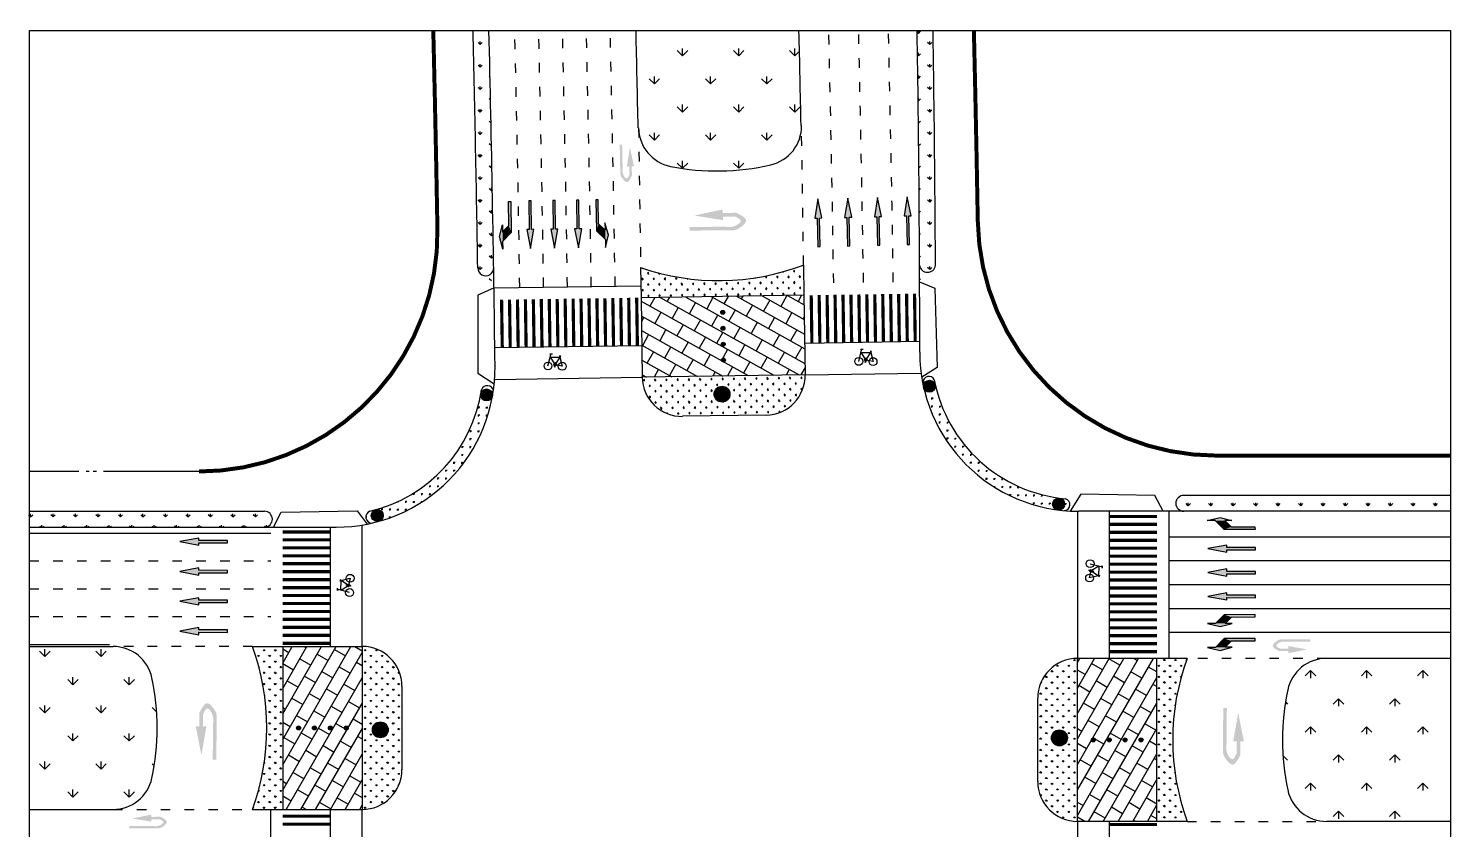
# Model space of a CAD drawing. Header units: millimetres. Extents: x -43661 to -43482, y 34136 to 34325.
# Drawn here: x -43660.9 to -43481.7, y 34223.9 to 34324.7 of the extents above; entities that cross this region are included whole.
import ezdxf

# ---------------------------------------------------------------- set-up
doc = ezdxf.new("R2010")
doc.units = ezdxf.units.MM
doc.linetypes.add('ACAD_ISO03W100', pattern=[30, 12, -18])
doc.linetypes.add('GHDLHX_500', pattern=[15.1, 12, -0.9, 0.4, -0.5, 0.4, -0.9])
for name, color, linetype in [('ROADMARK', 7, 'Continuous'), ('tj信号灯', 7, 'Continuous'), ('tj桩', 4, 'Continuous'), ('tj绿化带', 3, 'Continuous'), ('tj缓坡', 6, 'Continuous'), ('tj行人驻足区', 30, 'Continuous'), ('tj车道功能', 7, 'Continuous'), ('tj道路标线', 7, 'Continuous'), ('人行横道', 7, 'Continuous'), ('红线', 1, 'GHDLHX_500')]:
    doc.layers.add(name, color=color, linetype=linetype)
pattern_1 = [(90, (-999.09904, -2884.50085), (-0.707106781, 0.707106781), [0.1875, -1.226713563]), (45, (-999.099, -2884.5009), (-0.707106781, 0.707106781), [0.1875, -0.8125]), (135, (-999.099, -2884.5009), (-0.707106781, -0.707106781), [0.1875, -0.8125])]
pattern_2 = [(270, (-86148.757, 71356.4062), (0.707106781, -0.707106781), [0.1875, -1.226713563]), (225, (-86148.757, 71356.4062), (0.707106781, -0.707106781), [0.1875, -0.8125]), (315, (-86148.757, 71356.4062), (0.707106781, 0.707106781), [0.1875, -0.8125])]
pattern_3 = [(0.8418033, (-80064.47914, -8879.6412), (0.696641856, 0.717419072), [0.1875, -1.226713563]), (315.8418033, (-80064.4791, -8879.6412), (0.696641856, 0.717419072), [0.1875, -0.8125]), (45.8418033, (-80064.4791, -8879.6412), (-0.717419072, 0.696641856), [0.1875, -0.8125])]
pattern_4 = [(314.12451, (-42129.0567, 34151.51604), (0.99988326, -0.01527958), [0.1875, -1.22671356]), (269.12451, (-42129.0567, 34151.516), (0.99988326, -0.0152796), [0.1875, -0.8125]), (359.12451, (-42129.0567, 34151.516), (0.0152796, 0.99988326), [0.1875, -0.8125])]

# ---------------------------------------------------------------- blocks, each defined once
blk = doc.blocks.new('BIKE')
at = {"layer": '人行横道'}
for p, q in [((0, 0), (0.35, 1.41)), ((0.35, 1.41), (0.25, 1.53)), ((0.25, 1.53), (0.55, 1.53)), ((0.28, 1.11), (1.51, 1.1)), ((0.28, 1.11), (0.9, 0.16)), ((0.9, 0.16), (0.87, -0.14)), ((0.9, 0.16), (1.6, 1.23)), ((0.9, 0.16), (0.95, 0.43)), ((1.8, -0.03), (0.9, 0.16)), ((0.95, 0.43), (1.01, 0.42)), ((1.6, 1.23), (1.42, 1.24)), ((1.51, 1.1), (1.8, -0.03)), ((0.87, -0.14), (0.77, -0.11))]:
    blk.add_line(p, q, dxfattribs=at)
for centre, radius in [((0, 0), 0.497), ((0.9, 0.16), 0.158), ((1.8, -0.03), 0.497)]:
    blk.add_circle(centre, radius, dxfattribs=at)
blk = doc.blocks.new('1W')
at = {"layer": 'ROADMARK', "color": 0}
blk.add_lwpolyline([(-0.225, -1.2), (-0.075, -1.2), (-0.075, -3), (0.075, -3), (0.075, -1.2), (0.225, -1.2), (0, 0)], close=True, dxfattribs=at)
for points in [[(-0.225, -1.2), (0.225, -1.2), (0, 0)], [(-0.075, -3), (0.075, -3), (-0.075, -1.2), (0.075, -1.2)]]:
    blk.add_solid(points, dxfattribs=at)
blk = doc.blocks.new('1WT')
at = {"layer": 'ROADMARK', "color": 0}
blk.add_lwpolyline([(0, 0), (0.2, -0.8), (0, -1.55), (0, -1.1), (-0.4, -1.5), (-0.4, -3), (-0.55, -3), (-0.55, -1.05), (0, -0.5)], close=True, dxfattribs=at)
for points in [[(0, 0), (0, -1.55), (0.2, -0.8)], [(-0.55, -1.05), (-0.4, -1.5), (0, -0.5), (0, -1.1)], [(-0.55, -1.05), (-0.4, -1.5), (-0.55, -3), (-0.4, -3)]]:
    blk.add_solid(points, dxfattribs=at)

msp = doc.modelspace()

# ---------------------------------------------------------------- hatches: boundary and pattern name
at = {"layer": 'tj信号灯'}
h = msp.add_hatch(color=4, dxfattribs=at)
edge = h.paths.add_edge_path()
edge.add_arc((-43603.28, 34278.58), 0.75, 0, 360)
h = msp.add_hatch(color=1, dxfattribs=at)
edge = h.paths.add_edge_path()
edge.add_arc((-43573.65, 34278.68), 1, 0, 360)
h = msp.add_hatch(color=4, dxfattribs=at)
edge = h.paths.add_edge_path()
edge.add_arc((-43547.56, 34279.68), 0.75, 0, 360)
h = msp.add_hatch(color=4, dxfattribs=at)
edge = h.paths.add_edge_path()
edge.add_arc((-43531.31, 34264.84), 0.75, 0, 360)
h = msp.add_hatch(color=4, dxfattribs=at)
edge = h.paths.add_edge_path()
edge.add_arc((-43617.04, 34263.43), 0.75, 0, 360)
h = msp.add_hatch(color=1, dxfattribs=at)
edge = h.paths.add_edge_path()
edge.add_arc((-43616.65, 34236.46), 1, 0, 360)
h = msp.add_hatch(color=1, dxfattribs=at)
edge = h.paths.add_edge_path()
edge.add_arc((-43531.2, 34235.45), 1, 0, 360)
at = {"layer": 'tj桩'}
h = msp.add_hatch(color=256, dxfattribs=at)
edge = h.paths.add_edge_path()
edge.add_arc((-43573.56, 34288.96), 0.25, 0, 360)
h = msp.add_hatch(color=256, dxfattribs=at)
edge = h.paths.add_edge_path()
edge.add_arc((-43573.53, 34286.96), 0.25, 0, 360)
h = msp.add_hatch(color=256, dxfattribs=at)
edge = h.paths.add_edge_path()
edge.add_arc((-43573.5, 34284.96), 0.25, 0, 360)
h = msp.add_hatch(color=256, dxfattribs=at)
edge = h.paths.add_edge_path()
edge.add_arc((-43573.47, 34282.96), 0.25, 0, 360)
h = msp.add_hatch(color=256, dxfattribs=at)
edge = h.paths.add_edge_path()
edge.add_arc((-43626.93, 34236.7), 0.25, 0, 360)
h = msp.add_hatch(color=256, dxfattribs=at)
edge = h.paths.add_edge_path()
edge.add_arc((-43624.93, 34236.7), 0.25, 0, 360)
h = msp.add_hatch(color=256, dxfattribs=at)
edge = h.paths.add_edge_path()
edge.add_arc((-43622.93, 34236.7), 0.25, 0, 360)
h = msp.add_hatch(color=256, dxfattribs=at)
edge = h.paths.add_edge_path()
edge.add_arc((-43620.93, 34236.7), 0.25, 0, 360)
h = msp.add_hatch(color=256, dxfattribs=at)
edge = h.paths.add_edge_path()
edge.add_arc((-43526.93, 34235.2), 0.25, 0, 360)
h = msp.add_hatch(color=256, dxfattribs=at)
edge = h.paths.add_edge_path()
edge.add_arc((-43524.93, 34235.2), 0.25, 0, 360)
h = msp.add_hatch(color=256, dxfattribs=at)
edge = h.paths.add_edge_path()
edge.add_arc((-43522.93, 34235.2), 0.25, 0, 360)
h = msp.add_hatch(color=256, dxfattribs=at)
edge = h.paths.add_edge_path()
edge.add_arc((-43520.93, 34235.2), 0.25, 0, 360)
at = {"layer": 'tj绿化带'}
h = msp.add_hatch(dxfattribs=at)
h.set_pattern_fill('GRASS', color=256, angle=270.8418, style=0)
h.set_pattern_definition(pattern_3)
h.paths.add_polyline_path([(-43574.37, 34292.95), (-43574.34, 34290.95), (-43563.34, 34291.11), (-43563.39, 34294.91, -0.093696)])
h.paths.add_polyline_path([(-43583.89, 34294.61), (-43583.84, 34290.81), (-43574.34, 34290.95), (-43574.37, 34292.95, -0.081099)])
h = msp.add_hatch(dxfattribs=at)
h.set_pattern_fill('GRASS', color=256, angle=270.8418, style=0)
h.set_pattern_definition(pattern_3)
h.paths.add_polyline_path([(-43574.19, 34280.95), (-43574.12, 34275.95), (-43568.12, 34276.04, 0.414214), (-43563.19, 34281.11)])
h.paths.add_polyline_path([(-43583.69, 34280.81, 0.414214), (-43578.62, 34275.89), (-43574.12, 34275.95), (-43574.19, 34280.95)])
at = {"layer": 'tj绿化带', "ltscale": 10}
h = msp.add_hatch(dxfattribs=at)
h.set_pattern_fill('GRASS', color=256, angle=89.1245, style=0)
h.set_pattern_definition(pattern_4)
h.paths.add_polyline_path([(-43546.94, 34280.49, 0.772188), (-43548.41, 34280.15, 0.006178), (-43548.31, 34279.66, -1.010093), (-43546.81, 34279.68, -0.806279), (-43548.24, 34279.37, 0.308513), (-43531.61, 34264.16, -0.297518), (-43532.06, 34264.84, -1), (-43530.56, 34264.84, -0.370942), (-43531.2, 34264.1, 0.007311), (-43530.62, 34264.04, 0.879856), (-43530.44, 34265.53, -0.334826)])
h = msp.add_hatch(dxfattribs=at)
h.set_pattern_fill('GRASS', color=256, angle=89.1245, style=0)
h.set_pattern_definition(pattern_4)
h.paths.add_polyline_path([(-43602.41, 34279.12, 0.752362), (-43603.91, 34279.24, -0.004535), (-43603.96, 34278.91, -0.796036), (-43602.53, 34278.58, -0.951556), (-43604.03, 34278.5, -0.282901), (-43617.09, 34264.18, -0.433096), (-43616.29, 34263.43, -1), (-43617.79, 34263.43, -0.279635), (-43617.38, 34264.09, -0.007811), (-43617.94, 34263.95, 0.859047), (-43617.68, 34262.47, 0.30944)])
at = {"layer": 'tj绿化带'}
h = msp.add_hatch(dxfattribs=at)
h.set_pattern_fill('GRASS', color=256, angle=360, style=0)
h.set_pattern_definition(pattern_1)
h.paths.add_polyline_path([(-43630.93, 34235.95), (-43628.93, 34235.95), (-43628.93, 34246.95), (-43632.72, 34246.95, -0.093696)])
h.paths.add_polyline_path([(-43632.72, 34226.45), (-43628.93, 34226.45), (-43628.93, 34235.95), (-43630.93, 34235.95, -0.081099)])
h = msp.add_hatch(dxfattribs=at)
h.set_pattern_fill('GRASS', color=256, angle=360, style=0)
h.set_pattern_definition(pattern_1)
h.paths.add_polyline_path([(-43618.93, 34235.95), (-43613.93, 34235.95), (-43613.93, 34241.95, 0.414214), (-43618.93, 34246.95)])
h.paths.add_polyline_path([(-43618.93, 34226.45, 0.414214), (-43613.93, 34231.45), (-43613.93, 34235.95), (-43618.93, 34235.95)])
h = msp.add_hatch(dxfattribs=at)
h.set_pattern_fill('GRASS', color=256, angle=540, style=0)
h.set_pattern_definition(pattern_2)
h.paths.add_polyline_path([(-43528.93, 34235.95), (-43533.93, 34235.95), (-43533.93, 34229.95, 0.414214), (-43528.93, 34224.95)])
h.paths.add_polyline_path([(-43528.93, 34245.45, 0.414214), (-43533.93, 34240.45), (-43533.93, 34235.95), (-43528.93, 34235.95)])
h = msp.add_hatch(dxfattribs=at)
h.set_pattern_fill('GRASS', color=256, angle=540, style=0)
h.set_pattern_definition(pattern_2)
h.paths.add_polyline_path([(-43516.93, 34235.95), (-43518.93, 34235.95), (-43518.93, 34224.95), (-43515.13, 34224.95, -0.093696)])
h.paths.add_polyline_path([(-43515.13, 34245.45), (-43518.93, 34245.45), (-43518.93, 34235.95), (-43516.93, 34235.95, -0.081099)])
at = {"layer": 'tj行人驻足区'}
h = msp.add_hatch(dxfattribs=at)
h.set_pattern_fill('AR-B816', color=256, scale=0.2, angle=150.8418, style=0)
h.set_pattern_definition([(150.8418033, (-80064.4791, -8879.6412), (-0.779556226, -1.397244464), []), (240.8418033, (-80064.4791, -8879.6412), (0.61768824, -2.17680069), [1.6, -1.6])])
h.paths.add_polyline_path([(-43574.34, 34290.95), (-43574.19, 34280.95), (-43563.19, 34281.11), (-43563.34, 34291.11)])
h.paths.add_polyline_path([(-43583.84, 34290.81), (-43583.69, 34280.81), (-43574.19, 34280.95), (-43574.34, 34290.95)])
h = msp.add_hatch(dxfattribs=at)
h.set_pattern_fill('AR-B816', color=256, scale=0.2, angle=240, style=0)
h.set_pattern_definition([(240, (-999.099, -2884.5009), (1.385640646, -0.8), []), (330, (-999.099, -2884.5009), (2.185640646, 0.585640646), [1.6, -1.6])])
h.paths.add_polyline_path([(-43628.93, 34235.95), (-43618.93, 34235.95), (-43618.93, 34246.95), (-43628.93, 34246.95)])
h.paths.add_polyline_path([(-43628.93, 34226.45), (-43618.93, 34226.45), (-43618.93, 34235.95), (-43628.93, 34235.95)])
h = msp.add_hatch(dxfattribs=at)
h.set_pattern_fill('AR-B816', color=256, scale=0.2, angle=420, style=0)
h.set_pattern_definition([(60, (-86148.757, 71356.4062), (-1.385640646, 0.8), []), (150, (-86148.757, 71356.4062), (-2.185640646, -0.585640646), [1.6, -1.6])])
h.paths.add_polyline_path([(-43518.93, 34235.95), (-43528.93, 34235.95), (-43528.93, 34224.95), (-43518.93, 34224.95)])
h.paths.add_polyline_path([(-43518.93, 34245.45), (-43528.93, 34245.45), (-43528.93, 34235.95), (-43518.93, 34235.95)])
at = {"layer": 'tj车道功能'}
h = msp.add_hatch(color=256, dxfattribs=at)
edge = h.paths.add_edge_path()
edge.add_spline(control_points=[(-43586.26, 34305.91), (-43586.03, 34305.58), (-43585.54, 34305.04), (-43585.17, 34305.79), (-43584.98, 34306.19)], knot_values=[0.245981, 0.245981, 0.245981, 0.245981, 1.178138, 2.212841, 2.212841, 2.212841, 2.212841], degree=3, periodic=0)
edge.add_line((-43584.98, 34306.19), (-43585.02, 34307.32))
edge.add_line((-43585.02, 34307.32), (-43584.72, 34307.33))
edge.add_line((-43584.72, 34307.33), (-43585.25, 34309.71))
edge.add_line((-43585.25, 34309.71), (-43585.62, 34307.3))
edge.add_line((-43585.62, 34307.3), (-43585.32, 34307.31))
edge.add_line((-43585.32, 34307.31), (-43585.29, 34306.31))
edge.add_spline(control_points=[(-43585.29, 34306.31), (-43585.4, 34306.06), (-43585.65, 34305.51), (-43586.23, 34306.42), (-43586.18, 34306.87), (-43586.16, 34307.07)], knot_values=[0, 0, 0, 0, 0.623701, 1.403448, 2.063553, 2.063553, 2.063553, 2.063553], degree=3, periodic=0)
edge.add_line((-43586.16, 34307.07), (-43586.22, 34310.07))
edge.add_line((-43586.22, 34310.07), (-43586.52, 34310.07))
edge.add_line((-43586.52, 34310.07), (-43586.45, 34306.48))
edge.add_arc((-43585.45, 34306.5), 1, 1621.0084, 1656.076)
h = msp.add_hatch(color=256, dxfattribs=at)
edge = h.paths.add_edge_path()
edge.add_spline(control_points=[(-43571.46, 34299.56), (-43570.97, 34299.91), (-43570.14, 34300.62), (-43571.27, 34301.19), (-43571.86, 34301.49)], knot_values=[0.245981, 0.245981, 0.245981, 0.245981, 1.178138, 2.212841, 2.212841, 2.212841, 2.212841], degree=3, periodic=0)
edge.add_line((-43571.86, 34301.49), (-43573.55, 34301.45))
edge.add_line((-43573.55, 34301.45), (-43573.57, 34301.9))
edge.add_line((-43573.57, 34301.9), (-43577.15, 34301.14))
edge.add_line((-43577.15, 34301.14), (-43573.53, 34300.55))
edge.add_line((-43573.53, 34300.55), (-43573.54, 34301))
edge.add_line((-43573.54, 34301), (-43572.05, 34301.02))
edge.add_spline(control_points=[(-43572.05, 34301.02), (-43571.68, 34300.85), (-43570.85, 34300.47), (-43572.22, 34299.62), (-43572.9, 34299.69), (-43573.21, 34299.73)], knot_values=[0, 0, 0, 0, 0.623701, 1.403448, 2.063553, 2.063553, 2.063553, 2.063553], degree=3, periodic=0)
edge.add_line((-43573.21, 34299.73), (-43577.71, 34299.7))
edge.add_line((-43577.71, 34299.7), (-43577.7, 34299.25))
edge.add_line((-43577.7, 34299.25), (-43572.32, 34299.28))
edge.add_arc((-43572.33, 34300.78), 1.5, 1710.3641, 1745.4316)
h = msp.add_hatch(color=256, dxfattribs=at)
edge = h.paths.add_edge_path()
edge.add_spline(control_points=[(-43503.8, 34247.65), (-43504.12, 34247.43), (-43504.68, 34246.95), (-43503.93, 34246.57), (-43503.54, 34246.37)], knot_values=[0.245981, 0.245981, 0.245981, 0.245981, 1.178138, 2.212841, 2.212841, 2.212841, 2.212841], degree=3, periodic=0)
edge.add_line((-43503.54, 34246.37), (-43502.4, 34246.39))
edge.add_line((-43502.4, 34246.39), (-43502.4, 34246.09))
edge.add_line((-43502.4, 34246.09), (-43500.01, 34246.59))
edge.add_line((-43500.01, 34246.59), (-43502.42, 34246.99))
edge.add_line((-43502.42, 34246.99), (-43502.41, 34246.69))
edge.add_line((-43502.41, 34246.69), (-43503.41, 34246.68))
edge.add_spline(control_points=[(-43503.41, 34246.68), (-43503.65, 34246.8), (-43504.21, 34247.05), (-43503.29, 34247.62), (-43502.84, 34247.56), (-43502.63, 34247.54)], knot_values=[0, 0, 0, 0, 0.623701, 1.403448, 2.063553, 2.063553, 2.063553, 2.063553], degree=3, periodic=0)
edge.add_line((-43502.63, 34247.54), (-43499.63, 34247.55))
edge.add_line((-43499.63, 34247.55), (-43499.63, 34247.85))
edge.add_line((-43499.63, 34247.85), (-43503.22, 34247.84))
edge.add_arc((-43503.22, 34246.84), 1, 1890.1666, 1925.2342)
h = msp.add_hatch(color=256, dxfattribs=at)
edge = h.paths.add_edge_path()
edge.add_spline(control_points=[(-43637.5, 34238.96), (-43637.83, 34239.45), (-43638.54, 34240.29), (-43639.12, 34239.17), (-43639.43, 34238.59)], knot_values=[0.245981, 0.245981, 0.245981, 0.245981, 1.178138, 2.212841, 2.212841, 2.212841, 2.212841], degree=3, periodic=0)
edge.add_line((-43639.43, 34238.59), (-43639.42, 34236.89))
edge.add_line((-43639.42, 34236.89), (-43639.87, 34236.89))
edge.add_line((-43639.87, 34236.89), (-43639.16, 34233.29))
edge.add_line((-43639.16, 34233.29), (-43638.52, 34236.9))
edge.add_line((-43638.52, 34236.9), (-43638.97, 34236.89))
edge.add_line((-43638.97, 34236.89), (-43638.96, 34238.39))
edge.add_spline(control_points=[(-43638.96, 34238.39), (-43638.79, 34238.76), (-43638.4, 34239.58), (-43637.56, 34238.2), (-43637.65, 34237.52), (-43637.69, 34237.21)], knot_values=[0, 0, 0, 0, 0.623701, 1.403448, 2.063553, 2.063553, 2.063553, 2.063553], degree=3, periodic=0)
edge.add_line((-43637.69, 34237.21), (-43637.73, 34232.71))
edge.add_line((-43637.73, 34232.71), (-43637.28, 34232.71))
edge.add_line((-43637.28, 34232.71), (-43637.23, 34238.09))
edge.add_arc((-43638.73, 34238.11), 1.5, 1799.5223, 1834.5898)
h = msp.add_hatch(color=256, dxfattribs=at)
edge = h.paths.add_edge_path()
edge.add_spline(control_points=[(-43510.36, 34232.95), (-43510.02, 34232.46), (-43509.32, 34231.61), (-43508.73, 34232.73), (-43508.42, 34233.32)], knot_values=[0.245981, 0.245981, 0.245981, 0.245981, 1.178138, 2.212841, 2.212841, 2.212841, 2.212841], degree=3, periodic=0)
edge.add_line((-43508.42, 34233.32), (-43508.44, 34235.02))
edge.add_line((-43508.44, 34235.02), (-43507.99, 34235.02))
edge.add_line((-43507.99, 34235.02), (-43508.7, 34238.61))
edge.add_line((-43508.7, 34238.61), (-43509.34, 34235.01))
edge.add_line((-43509.34, 34235.01), (-43508.89, 34235.01))
edge.add_line((-43508.89, 34235.01), (-43508.89, 34233.51))
edge.add_spline(control_points=[(-43508.89, 34233.51), (-43509.07, 34233.15), (-43509.46, 34232.32), (-43510.29, 34233.71), (-43510.21, 34234.39), (-43510.17, 34234.69)], knot_values=[0, 0, 0, 0, 0.623701, 1.403448, 2.063553, 2.063553, 2.063553, 2.063553], degree=3, periodic=0)
edge.add_line((-43510.17, 34234.69), (-43510.13, 34239.19))
edge.add_line((-43510.13, 34239.19), (-43510.58, 34239.2))
edge.add_line((-43510.58, 34239.2), (-43510.63, 34233.81))
edge.add_arc((-43509.13, 34233.8), 1.5, 1979.5223, 2014.5898)
h = msp.add_hatch(color=256, dxfattribs=at)
edge = h.paths.add_edge_path()
edge.add_spline(control_points=[(-43644.06, 34224.25), (-43643.73, 34224.48), (-43643.18, 34224.95), (-43643.93, 34225.34), (-43644.32, 34225.54)], knot_values=[0.245981, 0.245981, 0.245981, 0.245981, 1.178138, 2.212841, 2.212841, 2.212841, 2.212841], degree=3, periodic=0)
edge.add_line((-43644.32, 34225.54), (-43645.45, 34225.51))
edge.add_line((-43645.45, 34225.51), (-43645.46, 34225.81))
edge.add_line((-43645.46, 34225.81), (-43647.85, 34225.31))
edge.add_line((-43647.85, 34225.31), (-43645.44, 34224.91))
edge.add_line((-43645.44, 34224.91), (-43645.45, 34225.21))
edge.add_line((-43645.45, 34225.21), (-43644.45, 34225.22))
edge.add_spline(control_points=[(-43644.45, 34225.22), (-43644.2, 34225.11), (-43643.65, 34224.85), (-43644.57, 34224.29), (-43645.02, 34224.34), (-43645.22, 34224.37)], knot_values=[0, 0, 0, 0, 0.623701, 1.403448, 2.063553, 2.063553, 2.063553, 2.063553], degree=3, periodic=0)
edge.add_line((-43645.22, 34224.37), (-43648.22, 34224.36))
edge.add_line((-43648.22, 34224.36), (-43648.22, 34224.06))
edge.add_line((-43648.22, 34224.06), (-43644.63, 34224.07))
edge.add_arc((-43644.63, 34225.07), 1, 1710.1666, 1745.2342)

# ---------------------------------------------------------------- linework, layer by layer
msp.add_lwpolyline([(-43660.8, 34324.41), (-43481.99, 34324.41), (-43481.99, 34136.29), (-43660.8, 34136.29)], close=True)
at = {"layer": 'tj信号灯', "color": 4}
for centre in [(-43603.28, 34278.58), (-43547.56, 34279.68), (-43531.31, 34264.84), (-43617.04, 34263.43)]:
    msp.add_circle(centre, 0.75, dxfattribs=at)
at = {"layer": 'tj信号灯', "color": 1}
for centre in [(-43573.65, 34278.68), (-43616.65, 34236.46), (-43531.2, 34235.45)]:
    msp.add_circle(centre, 1, dxfattribs=at)
at = {"layer": 'tj桩'}
for centre in [(-43573.56, 34288.96), (-43573.53, 34286.96), (-43573.5, 34284.96), (-43573.47, 34282.96), (-43626.93, 34236.7), (-43624.93, 34236.7), (-43622.93, 34236.7), (-43620.93, 34236.7), (-43526.93, 34235.2), (-43524.93, 34235.2), (-43522.93, 34235.2), (-43520.93, 34235.2)]:
    msp.add_circle(centre, 0.25, dxfattribs=at)
at = {"layer": 'tj绿化带', "ltscale": 10}
for p, q in [((-43548.93, 34324.05), (-43549.1, 34324.22)), ((-43548.93, 34324.05), (-43548.93, 34324.43)), ((-43548.93, 34324.05), (-43548.66, 34324.32)), ((-43604.08, 34322.64), (-43604.35, 34322.9)), ((-43604.08, 34322.64), (-43604.08, 34323.01)), ((-43604.08, 34322.64), (-43603.82, 34322.9)), ((-43578.63, 34321.22), (-43579.29, 34321.88)), ((-43578.63, 34321.22), (-43578.63, 34322.16)), ((-43578.63, 34321.22), (-43577.96, 34321.88)), ((-43571.55, 34321.22), (-43572.22, 34321.88)), ((-43571.55, 34321.22), (-43571.55, 34322.16)), ((-43571.55, 34321.22), (-43570.89, 34321.88)), ((-43564.48, 34321.22), (-43565.15, 34321.88)), ((-43564.48, 34321.22), (-43564.48, 34322.16)), ((-43564.48, 34321.22), (-43563.9, 34321.8)), ((-43547.51, 34322.64), (-43547.78, 34322.9)), ((-43547.51, 34322.64), (-43547.51, 34323.01)), ((-43547.51, 34322.64), (-43547.25, 34322.9)), ((-43604.08, 34319.81), (-43604.35, 34320.07)), ((-43604.08, 34319.81), (-43604.08, 34320.18)), ((-43604.08, 34319.81), (-43603.82, 34320.07)), ((-43602.91, 34321.46), (-43602.93, 34321.49)), ((-43548.93, 34321.22), (-43549.06, 34321.35)), ((-43548.93, 34321.22), (-43548.93, 34321.6)), ((-43548.93, 34321.22), (-43548.66, 34321.49)), ((-43547.51, 34319.81), (-43547.78, 34320.07)), ((-43547.51, 34319.81), (-43547.51, 34320.18)), ((-43547.51, 34319.81), (-43547.25, 34320.07)), ((-43602.84, 34318.57), (-43602.93, 34318.66)), ((-43582.16, 34317.69), (-43582.82, 34318.35)), ((-43582.16, 34317.69), (-43582.16, 34318.62)), ((-43582.16, 34317.69), (-43581.5, 34318.35)), ((-43575.09, 34317.69), (-43575.75, 34318.35)), ((-43575.09, 34317.69), (-43575.09, 34318.62)), ((-43575.09, 34317.69), (-43574.43, 34318.35)), ((-43568.02, 34317.69), (-43568.68, 34318.35)), ((-43568.02, 34317.69), (-43568.02, 34318.62)), ((-43568.02, 34317.69), (-43567.36, 34318.35)), ((-43548.93, 34318.39), (-43549.01, 34318.48)), ((-43548.93, 34318.39), (-43548.93, 34318.77)), ((-43548.93, 34318.39), (-43548.66, 34318.66)), ((-43604.08, 34316.98), (-43604.35, 34317.24)), ((-43604.08, 34316.98), (-43604.08, 34317.35)), ((-43604.08, 34316.98), (-43603.82, 34317.24)), ((-43547.51, 34316.98), (-43547.78, 34317.24)), ((-43547.51, 34316.98), (-43547.51, 34317.35)), ((-43547.51, 34316.98), (-43547.25, 34317.24)), ((-43604.08, 34314.15), (-43604.08, 34314.53)), ((-43602.78, 34315.67), (-43602.93, 34315.83)), ((-43578.63, 34314.15), (-43579.29, 34314.81)), ((-43578.63, 34314.15), (-43578.63, 34315.09)), ((-43578.63, 34314.15), (-43577.96, 34314.81)), ((-43571.55, 34314.15), (-43572.22, 34314.81)), ((-43571.55, 34314.15), (-43571.55, 34315.09)), ((-43571.55, 34314.15), (-43570.89, 34314.81)), ((-43564.48, 34314.15), (-43565.15, 34314.81)), ((-43564.48, 34314.15), (-43564.48, 34315.09)), ((-43564.48, 34314.15), (-43563.82, 34314.81)), ((-43548.93, 34315.56), (-43548.98, 34315.61)), ((-43548.93, 34315.56), (-43548.93, 34315.94)), ((-43548.93, 34315.56), (-43548.66, 34315.83)), ((-43547.51, 34314.15), (-43547.51, 34314.53)), ((-43604.08, 34314.15), (-43604.35, 34314.42)), ((-43604.08, 34314.15), (-43603.82, 34314.42)), ((-43602.72, 34312.78), (-43602.93, 34313)), ((-43548.93, 34312.74), (-43548.94, 34312.75)), ((-43548.93, 34312.74), (-43548.93, 34313.11)), ((-43548.93, 34312.74), (-43548.66, 34313)), ((-43547.51, 34314.15), (-43547.78, 34314.42)), ((-43547.51, 34314.15), (-43547.25, 34314.42)), ((-43604.08, 34311.32), (-43604.35, 34311.59)), ((-43604.08, 34311.32), (-43604.08, 34311.7)), ((-43604.08, 34311.32), (-43603.82, 34311.59)), ((-43582.16, 34310.62), (-43582.82, 34311.28)), ((-43582.16, 34310.62), (-43582.16, 34311.55)), ((-43582.16, 34310.62), (-43581.5, 34311.28)), ((-43575.09, 34310.62), (-43575.75, 34311.28)), ((-43575.09, 34310.62), (-43575.09, 34311.55)), ((-43575.09, 34310.62), (-43574.43, 34311.28)), ((-43568.02, 34310.62), (-43568.68, 34311.28)), ((-43568.02, 34310.62), (-43568.02, 34311.55)), ((-43568.02, 34310.62), (-43567.36, 34311.28)), ((-43547.51, 34311.32), (-43547.78, 34311.59)), ((-43547.51, 34311.32), (-43547.51, 34311.7)), ((-43547.51, 34311.32), (-43547.25, 34311.59)), ((-43602.67, 34309.91), (-43602.93, 34310.17)), ((-43602.67, 34309.91), (-43602.67, 34310.28)), ((-43602.67, 34309.91), (-43602.66, 34309.92)), ((-43548.91, 34309.93), (-43548.66, 34310.17)), ((-43604.08, 34308.49), (-43604.35, 34308.76)), ((-43604.08, 34308.49), (-43604.08, 34308.87)), ((-43604.08, 34308.49), (-43603.82, 34308.76)), ((-43602.67, 34307.08), (-43602.67, 34307.45)), ((-43578.63, 34307.08), (-43579.29, 34307.74)), ((-43578.63, 34307.08), (-43578.63, 34308.02)), ((-43578.63, 34307.08), (-43577.96, 34307.74)), ((-43571.55, 34307.08), (-43572.22, 34307.74)), ((-43571.55, 34307.08), (-43571.55, 34308.02)), ((-43571.55, 34307.08), (-43570.89, 34307.74)), ((-43547.51, 34308.49), (-43547.78, 34308.76)), ((-43547.51, 34308.49), (-43547.51, 34308.87)), ((-43547.51, 34308.49), (-43547.25, 34308.76)), ((-43604.08, 34305.67), (-43604.35, 34305.93)), ((-43604.08, 34305.67), (-43604.08, 34306.04)), ((-43604.08, 34305.67), (-43603.82, 34305.93)), ((-43602.67, 34307.08), (-43602.93, 34307.34)), ((-43602.67, 34307.08), (-43602.6, 34307.14)), ((-43548.88, 34307.12), (-43548.66, 34307.34)), ((-43547.51, 34305.67), (-43547.78, 34305.93)), ((-43547.51, 34305.67), (-43547.51, 34306.04)), ((-43547.51, 34305.67), (-43547.25, 34305.93)), ((-43602.67, 34304.25), (-43602.93, 34304.52)), ((-43602.67, 34304.25), (-43602.67, 34304.63)), ((-43602.67, 34304.25), (-43602.55, 34304.37)), ((-43548.86, 34304.32), (-43548.66, 34304.52)), ((-43604.08, 34302.84), (-43604.35, 34303.1)), ((-43604.08, 34302.84), (-43604.08, 34303.21)), ((-43604.08, 34302.84), (-43603.82, 34303.1)), ((-43547.51, 34302.84), (-43547.78, 34303.1)), ((-43547.51, 34302.84), (-43547.51, 34303.21)), ((-43547.51, 34302.84), (-43547.25, 34303.1)), ((-43604.08, 34300.01), (-43604.35, 34300.27)), ((-43604.08, 34300.01), (-43604.08, 34300.38)), ((-43604.08, 34300.01), (-43603.82, 34300.27)), ((-43602.67, 34301.42), (-43602.93, 34301.69)), ((-43602.67, 34301.42), (-43602.67, 34301.8)), ((-43602.67, 34301.42), (-43602.5, 34301.59)), ((-43548.84, 34301.51), (-43548.66, 34301.69)), ((-43547.51, 34300.01), (-43547.78, 34300.27)), ((-43547.51, 34300.01), (-43547.51, 34300.38)), ((-43547.51, 34300.01), (-43547.25, 34300.27)), ((-43602.67, 34298.59), (-43602.93, 34298.86)), ((-43602.67, 34298.59), (-43602.67, 34298.97)), ((-43602.67, 34298.59), (-43602.45, 34298.81)), ((-43548.82, 34298.7), (-43548.66, 34298.86)), ((-43604.08, 34297.18), (-43604.35, 34297.45)), ((-43604.08, 34297.18), (-43604.08, 34297.56)), ((-43604.08, 34297.18), (-43603.82, 34297.45)), ((-43547.51, 34297.18), (-43547.78, 34297.45)), ((-43547.51, 34297.18), (-43547.51, 34297.56)), ((-43547.51, 34297.18), (-43547.25, 34297.45)), ((-43602.67, 34295.77), (-43602.93, 34296.03)), ((-43602.67, 34295.77), (-43602.67, 34296.14)), ((-43602.67, 34295.77), (-43602.41, 34296.03)), ((-43548.8, 34295.89), (-43548.66, 34296.03)), ((-43604.08, 34294.35), (-43604.35, 34294.62)), ((-43604.08, 34294.35), (-43604.08, 34294.73)), ((-43604.08, 34294.35), (-43603.82, 34294.62)), ((-43602.67, 34292.94), (-43602.93, 34293.2)), ((-43548.79, 34293.08), (-43548.66, 34293.2)), ((-43547.51, 34294.35), (-43547.78, 34294.62)), ((-43547.51, 34294.35), (-43547.51, 34294.73)), ((-43547.51, 34294.35), (-43547.25, 34294.62)), ((-43514.99, 34264.65), (-43515.25, 34264.92)), ((-43514.99, 34264.65), (-43514.99, 34265.03)), ((-43514.99, 34264.65), (-43514.72, 34264.92)), ((-43512.16, 34264.65), (-43512.42, 34264.92)), ((-43512.16, 34264.65), (-43512.16, 34265.03)), ((-43512.16, 34264.65), (-43511.89, 34264.92)), ((-43509.33, 34264.65), (-43509.59, 34264.92)), ((-43509.33, 34264.65), (-43509.33, 34265.03)), ((-43509.33, 34264.65), (-43509.06, 34264.92)), ((-43506.5, 34264.65), (-43506.77, 34264.92)), ((-43506.5, 34264.65), (-43506.5, 34265.03)), ((-43506.5, 34264.65), (-43506.24, 34264.92)), ((-43503.67, 34264.65), (-43503.94, 34264.92)), ((-43503.67, 34264.65), (-43503.67, 34265.03)), ((-43503.67, 34264.65), (-43503.41, 34264.92)), ((-43500.84, 34264.65), (-43501.11, 34264.92)), ((-43500.84, 34264.65), (-43500.84, 34265.03)), ((-43500.84, 34264.65), (-43500.58, 34264.92)), ((-43498.02, 34264.65), (-43498.28, 34264.92)), ((-43498.02, 34264.65), (-43498.02, 34265.03)), ((-43498.02, 34264.65), (-43497.75, 34264.92)), ((-43495.19, 34264.65), (-43495.45, 34264.92)), ((-43495.19, 34264.65), (-43495.19, 34265.03)), ((-43495.19, 34264.65), (-43494.92, 34264.92)), ((-43492.36, 34264.65), (-43492.62, 34264.92)), ((-43492.36, 34264.65), (-43492.36, 34265.03)), ((-43492.36, 34264.65), (-43492.09, 34264.92)), ((-43489.53, 34264.65), (-43489.8, 34264.92)), ((-43489.53, 34264.65), (-43489.53, 34265.03)), ((-43489.53, 34264.65), (-43489.26, 34264.92)), ((-43486.7, 34264.65), (-43486.97, 34264.92)), ((-43486.7, 34264.65), (-43486.7, 34265.03)), ((-43486.7, 34264.65), (-43486.44, 34264.92)), ((-43483.87, 34264.65), (-43484.14, 34264.92)), ((-43483.87, 34264.65), (-43483.87, 34265.03)), ((-43483.87, 34264.65), (-43483.61, 34264.92)), ((-43660.65, 34263.24), (-43660.92, 34263.5)), ((-43660.65, 34263.24), (-43660.65, 34263.61)), ((-43660.65, 34263.24), (-43660.38, 34263.5)), ((-43657.82, 34263.24), (-43658.09, 34263.5)), ((-43657.82, 34263.24), (-43657.82, 34263.61)), ((-43657.82, 34263.24), (-43657.56, 34263.5)), ((-43654.99, 34263.24), (-43655.26, 34263.5)), ((-43654.99, 34263.24), (-43654.99, 34263.61)), ((-43654.99, 34263.24), (-43654.73, 34263.5)), ((-43652.16, 34263.24), (-43652.43, 34263.5)), ((-43652.16, 34263.24), (-43652.16, 34263.61)), ((-43652.16, 34263.24), (-43651.9, 34263.5)), ((-43649.34, 34263.24), (-43649.6, 34263.5)), ((-43649.34, 34263.24), (-43649.34, 34263.61)), ((-43649.34, 34263.24), (-43649.07, 34263.5)), ((-43646.51, 34263.24), (-43646.77, 34263.5)), ((-43646.51, 34263.24), (-43646.51, 34263.61)), ((-43646.51, 34263.24), (-43646.24, 34263.5)), ((-43643.68, 34263.24), (-43643.94, 34263.5)), ((-43643.68, 34263.24), (-43643.68, 34263.61)), ((-43643.68, 34263.24), (-43643.41, 34263.5)), ((-43640.85, 34263.24), (-43641.12, 34263.5)), ((-43640.85, 34263.24), (-43640.85, 34263.61)), ((-43640.85, 34263.24), (-43640.59, 34263.5)), ((-43638.02, 34263.24), (-43638.29, 34263.5)), ((-43638.02, 34263.24), (-43638.02, 34263.61)), ((-43638.02, 34263.24), (-43637.76, 34263.5)), ((-43635.19, 34263.24), (-43635.46, 34263.5)), ((-43635.19, 34263.24), (-43635.19, 34263.61)), ((-43635.19, 34263.24), (-43634.93, 34263.5)), ((-43632.37, 34263.24), (-43632.63, 34263.5)), ((-43632.37, 34263.24), (-43632.37, 34263.61)), ((-43632.37, 34263.24), (-43632.1, 34263.5)), ((-43659.36, 34261.95), (-43659.5, 34262.09)), ((-43659.24, 34261.95), (-43659.24, 34262.2)), ((-43659.11, 34261.95), (-43658.97, 34262.09)), ((-43656.54, 34261.95), (-43656.67, 34262.09)), ((-43656.41, 34261.95), (-43656.41, 34262.2)), ((-43656.28, 34261.95), (-43656.14, 34262.09)), ((-43653.71, 34261.95), (-43653.84, 34262.09)), ((-43653.58, 34261.95), (-43653.58, 34262.2)), ((-43653.45, 34261.95), (-43653.31, 34262.09)), ((-43650.88, 34261.95), (-43651.02, 34262.09)), ((-43650.75, 34261.95), (-43650.75, 34262.2)), ((-43650.62, 34261.95), (-43650.49, 34262.09)), ((-43648.05, 34261.95), (-43648.19, 34262.09)), ((-43647.92, 34261.95), (-43647.92, 34262.2)), ((-43647.79, 34261.95), (-43647.66, 34262.09)), ((-43645.22, 34261.95), (-43645.36, 34262.09)), ((-43645.09, 34261.95), (-43645.09, 34262.2)), ((-43644.97, 34261.95), (-43644.83, 34262.09)), ((-43642.39, 34261.95), (-43642.53, 34262.09)), ((-43642.27, 34261.95), (-43642.27, 34262.2)), ((-43642.14, 34261.95), (-43642, 34262.09)), ((-43639.56, 34261.95), (-43639.7, 34262.09)), ((-43639.44, 34261.95), (-43639.44, 34262.2)), ((-43639.31, 34261.95), (-43639.17, 34262.09)), ((-43636.74, 34261.95), (-43636.87, 34262.09)), ((-43636.61, 34261.95), (-43636.61, 34262.2)), ((-43636.48, 34261.95), (-43636.34, 34262.09)), ((-43633.91, 34261.95), (-43634.05, 34262.09)), ((-43633.78, 34261.95), (-43633.78, 34262.2)), ((-43633.65, 34261.95), (-43633.51, 34262.09)), ((-43631.08, 34261.95), (-43631.22, 34262.09)), ((-43630.95, 34261.95), (-43630.95, 34262.2)), ((-43630.82, 34261.95), (-43630.69, 34262.09))]:
    msp.add_line(p, q, dxfattribs=at)
at = {"layer": 'tj绿化带'}
for p, q in [((-43563.39, 34294.91), (-43563.34, 34291.11)), ((-43583.89, 34294.61), (-43583.84, 34290.81)), ((-43583.69, 34280.81), (-43583.69, 34280.81)), ((-43563.19, 34281.11), (-43563.19, 34281.11)), ((-43568.12, 34276.04), (-43578.62, 34275.89)), ((-43481.99, 34265.95), (-43515.55, 34265.95)), ((-43660.8, 34263.95), (-43631.23, 34263.95)), ((-43481.99, 34263.95), (-43528.77, 34263.95)), ((-43660.8, 34261.95), (-43622.21, 34261.95)), ((-43660.8, 34246.95), (-43650.27, 34246.95)), ((-43658.85, 34245.68), (-43658.85, 34246.61)), ((-43651.78, 34245.68), (-43651.78, 34246.61)), ((-43632.72, 34246.95), (-43628.93, 34246.95)), ((-43618.93, 34246.95), (-43618.93, 34246.95)), ((-43658.85, 34245.68), (-43659.51, 34246.34)), ((-43658.85, 34245.68), (-43658.19, 34246.34)), ((-43651.78, 34245.68), (-43652.44, 34246.34)), ((-43651.78, 34245.68), (-43651.12, 34246.34)), ((-43528.93, 34245.45), (-43528.93, 34245.45)), ((-43515.13, 34245.45), (-43518.93, 34245.45)), ((-43481.99, 34245.45), (-43497.58, 34245.45)), ((-43655.32, 34242.14), (-43655.32, 34243.08)), ((-43648.24, 34242.14), (-43648.24, 34243.08)), ((-43499.61, 34243.91), (-43500.27, 34243.24)), ((-43499.61, 34243.91), (-43499.61, 34242.97)), ((-43499.61, 34243.91), (-43498.95, 34243.24)), ((-43492.54, 34243.91), (-43493.2, 34243.24)), ((-43492.54, 34243.91), (-43492.54, 34242.97)), ((-43492.54, 34243.91), (-43491.88, 34243.24)), ((-43485.47, 34243.91), (-43486.13, 34243.24)), ((-43485.47, 34243.91), (-43485.47, 34242.97)), ((-43485.47, 34243.91), (-43484.81, 34243.24)), ((-43655.32, 34242.14), (-43655.98, 34242.8)), ((-43655.32, 34242.14), (-43654.65, 34242.8)), ((-43648.24, 34242.14), (-43648.91, 34242.8)), ((-43648.24, 34242.14), (-43647.58, 34242.8)), ((-43613.93, 34241.95), (-43613.93, 34231.45)), ((-43658.85, 34238.61), (-43659.51, 34239.27)), ((-43658.85, 34238.61), (-43658.85, 34239.54)), ((-43658.85, 34238.61), (-43658.19, 34239.27)), ((-43651.78, 34238.61), (-43652.44, 34239.27)), ((-43651.78, 34238.61), (-43651.78, 34239.54)), ((-43651.78, 34238.61), (-43651.12, 34239.27)), ((-43644.78, 34238.68), (-43645.37, 34239.27)), ((-43533.93, 34229.95), (-43533.93, 34240.45)), ((-43502.76, 34239.98), (-43502.48, 34239.71)), ((-43496.08, 34240.37), (-43496.74, 34239.71)), ((-43496.08, 34240.37), (-43496.08, 34239.43)), ((-43496.08, 34240.37), (-43495.41, 34239.71)), ((-43489, 34240.37), (-43489.67, 34239.71)), ((-43489, 34240.37), (-43489, 34239.43)), ((-43489, 34240.37), (-43488.34, 34239.71)), ((-43655.32, 34235.07), (-43655.98, 34235.73)), ((-43655.32, 34235.95), (-43655.32, 34236.01)), ((-43655.32, 34235.07), (-43655.32, 34235.95)), ((-43655.32, 34235.07), (-43654.65, 34235.73)), ((-43648.24, 34235.07), (-43648.91, 34235.73)), ((-43648.24, 34235.95), (-43648.24, 34236.01)), ((-43648.24, 34235.07), (-43648.24, 34235.95)), ((-43648.24, 34235.07), (-43647.58, 34235.73)), ((-43499.61, 34236.84), (-43500.27, 34236.17)), ((-43499.61, 34236.84), (-43499.61, 34235.95)), ((-43499.61, 34236.84), (-43498.95, 34236.17)), ((-43499.61, 34235.95), (-43499.61, 34235.9)), ((-43492.54, 34236.84), (-43493.2, 34236.17)), ((-43492.54, 34236.84), (-43492.54, 34235.95)), ((-43492.54, 34236.84), (-43491.88, 34236.17)), ((-43492.54, 34235.95), (-43492.54, 34235.9)), ((-43485.47, 34236.84), (-43486.13, 34236.17)), ((-43485.47, 34236.84), (-43485.47, 34235.95)), ((-43485.47, 34236.84), (-43484.81, 34236.17)), ((-43485.47, 34235.95), (-43485.47, 34235.9)), ((-43658.85, 34231.53), (-43659.51, 34232.2)), ((-43658.85, 34231.53), (-43658.85, 34232.47)), ((-43658.85, 34231.53), (-43658.19, 34232.2)), ((-43651.78, 34231.53), (-43652.44, 34232.2)), ((-43651.78, 34231.53), (-43651.78, 34232.47)), ((-43651.78, 34231.53), (-43651.12, 34232.2)), ((-43645.1, 34231.92), (-43645.37, 34232.2)), ((-43503.08, 34233.23), (-43502.48, 34232.64)), ((-43496.08, 34233.3), (-43496.74, 34232.64)), ((-43496.08, 34233.3), (-43496.08, 34232.36)), ((-43496.08, 34233.3), (-43495.41, 34232.64)), ((-43489, 34233.3), (-43489.67, 34232.64)), ((-43489, 34233.3), (-43489, 34232.36)), ((-43489, 34233.3), (-43488.34, 34232.64)), ((-43655.32, 34228), (-43655.98, 34228.66)), ((-43655.32, 34228), (-43655.32, 34228.94)), ((-43655.32, 34228), (-43654.65, 34228.66)), ((-43648.24, 34228), (-43648.91, 34228.66)), ((-43648.24, 34228), (-43648.24, 34228.94)), ((-43648.24, 34228), (-43647.58, 34228.66)), ((-43499.61, 34229.76), (-43500.27, 34229.1)), ((-43499.61, 34229.76), (-43499.61, 34228.83)), ((-43499.61, 34229.76), (-43498.95, 34229.1)), ((-43492.54, 34229.76), (-43493.2, 34229.1)), ((-43492.54, 34229.76), (-43492.54, 34228.83)), ((-43492.54, 34229.76), (-43491.88, 34229.1)), ((-43485.47, 34229.76), (-43486.13, 34229.1)), ((-43485.47, 34229.76), (-43485.47, 34228.83)), ((-43485.47, 34229.76), (-43484.81, 34229.1)), ((-43660.8, 34226.45), (-43650.27, 34226.45)), ((-43632.72, 34226.45), (-43628.93, 34226.45)), ((-43618.93, 34226.45), (-43618.93, 34226.45)), ((-43528.93, 34224.95), (-43528.93, 34224.95)), ((-43515.13, 34224.95), (-43518.93, 34224.95)), ((-43481.99, 34224.95), (-43497.58, 34224.95)), ((-43496.08, 34226.23), (-43496.74, 34225.57)), ((-43496.08, 34226.23), (-43496.08, 34225.29)), ((-43496.08, 34226.23), (-43495.41, 34225.57)), ((-43489, 34226.23), (-43489.67, 34225.57)), ((-43489, 34226.23), (-43489, 34225.29)), ((-43489, 34226.23), (-43488.34, 34225.57))]:
    msp.add_line(p, q, dxfattribs=at)
for centre, radius, start, end in [((-47243.93, 34237.03), 3640, 0.90486, 1.37554), ((-47243.93, 34237.03), 3642, 0.71062, 1.37478), ((-47243.93, 34237.03), 3660.5, 1.17589, 1.36783), ((-47243.93, 34237.03), 3681, 1.17403, 1.36021), ((-46045.48, 34283.69), 2496.71, 0.00608, 0.93463), ((-46045.48, 34283.69), 2498.71, 0.25639, 0.93388), ((-43579.15, 34312.23), 5, 180.8418, 258.7195), ((-43568.65, 34312.38), 5, 282.9642, 0.8418), ((-43574.26, 34336.74), 30, 258.7195, 282.9642), ((-43574.06, 34322.95), 30, 250.8634, 290.8203), ((-43528.77, 34283.95), 20, 180.0061, 270), ((-43622.21, 34281.95), 20, 270, 0.7106), ((-43578.69, 34280.88), 5, 180.8418, 270.8418), ((-43568.19, 34281.04), 5, 270.8418, 0.8418), ((-43528.77, 34283.95), 18.5, 190.7917, 264.8392), ((-43622.21, 34281.95), 18.5, 283.3189, 351.558), ((-43515.55, 34264.95), 1, 90, 270), ((-43631.23, 34262.95), 1, 270, 90), ((-43650.27, 34241.95), 5, 12.1224, 90), ((-43660.92, 34236.7), 30, 340.0216, 19.9784), ((-43618.93, 34241.95), 5, 360, 90), ((-43528.93, 34240.45), 5, 90, 180), ((-43486.94, 34235.2), 30, 160.0216, 199.9784), ((-43497.58, 34240.45), 5, 90, 167.8776), ((-43674.71, 34236.7), 30, 347.8776, 12.1224), ((-43473.14, 34235.2), 30, 167.8776, 192.1224), ((-43650.27, 34231.45), 5, 270, 347.8776), ((-43618.93, 34231.45), 5, 270, 360), ((-43528.93, 34229.95), 5, 180, 270), ((-43497.58, 34229.95), 5, 192.1224, 270)]:
    msp.add_arc(centre, radius, start, end, dxfattribs=at)
at = {"layer": 'tj绿化带', "ltscale": 10}
for centre, radius, start, end in [((-43547.8, 34295.01), 1.01, 187.4846, 351.9678), ((-43603.38, 34294.56), 1, 178.9265, 4.0917), ((-43547.63, 34280.13), 0.776, 27.7901, 178.4897), ((-43603.17, 34278.96), 0.782, 11.6119, 159.4375), ((-43530.62, 34264.79), 0.756, 270.3902, 75.7627), ((-43617.7, 34263.23), 0.76, 108.7975, 271.4539)]:
    msp.add_arc(centre, radius, start, end, dxfattribs=at)
at = {"layer": 'tj缓坡', "ltscale": 10}
for points in [[(-43602.34, 34292.04), (-43604.38, 34291.12), (-43604.38, 34281.3), (-43602.3, 34279.97)], [(-43548.79, 34292.79), (-43546.89, 34291.99), (-43546.56, 34282.04), (-43548.52, 34280.8)], [(-43630.08, 34261.95), (-43629.12, 34263.83), (-43619.55, 34264), (-43618.32, 34262.33)]]:
    msp.add_lwpolyline(points, dxfattribs=at)
at = {"layer": 'tj缓坡'}
msp.add_lwpolyline([(-43518.16, 34263.95), (-43519.19, 34265.93), (-43528.49, 34266.08), (-43529.84, 34263.98)], dxfattribs=at)
at = {"layer": 'tj行人驻足区'}
for p, q in [((-43563.34, 34291.11), (-43583.84, 34290.81)), ((-43583.84, 34290.81), (-43583.69, 34280.81)), ((-43563.34, 34291.11), (-43563.19, 34281.11)), ((-43583.69, 34280.81), (-43583.8, 34280.81)), ((-43563.19, 34281.11), (-43583.69, 34280.81)), ((-43628.93, 34246.95), (-43628.93, 34226.45)), ((-43628.93, 34246.95), (-43618.93, 34246.95)), ((-43618.93, 34246.95), (-43618.93, 34226.45)), ((-43528.93, 34245.45), (-43528.93, 34245.56)), ((-43518.93, 34245.45), (-43528.93, 34245.45)), ((-43528.93, 34224.95), (-43528.93, 34245.45)), ((-43518.93, 34224.95), (-43518.93, 34245.45)), ((-43628.93, 34226.45), (-43618.93, 34226.45)), ((-43618.93, 34226.45), (-43618.93, 34226.35)), ((-43518.93, 34224.95), (-43528.93, 34224.95))]:
    msp.add_line(p, q, dxfattribs=at)
at = {"layer": 'tj道路标线', "linetype": 'ACAD_ISO03W100', "ltscale": 0.1}
for p, q in [((-43584.15, 34312.15), (-43583.89, 34294.61)), ((-43563.39, 34294.91), (-43563.65, 34312.45)), ((-43660.8, 34254.2), (-43630.43, 34254.2)), ((-43660.8, 34250.7), (-43630.43, 34250.7)), ((-43632.72, 34246.95), (-43650.27, 34246.95)), ((-43497.58, 34245.45), (-43515.13, 34245.45)), ((-43650.27, 34226.45), (-43632.72, 34226.45)), ((-43515.13, 34224.95), (-43497.58, 34224.95))]:
    msp.add_line(p, q, dxfattribs=at)
at = {"layer": 'tj道路标线', "ltscale": 10}
for p, q in [((-43602.34, 34292.04), (-43583.86, 34292.31)), ((-43602.23, 34284.54), (-43583.75, 34284.81)), ((-43563.25, 34285.11), (-43548.7, 34285.33)), ((-43602.19, 34280.54), (-43583.69, 34280.81)), ((-43563.19, 34281.11), (-43548.6, 34281.33))]:
    msp.add_line(p, q, dxfattribs=at)
at = {"layer": 'tj道路标线'}
for p, q in [((-43528.93, 34263.95), (-43528.93, 34245.45)), ((-43524.93, 34263.95), (-43524.93, 34245.45)), ((-43517.43, 34263.95), (-43517.43, 34245.45)), ((-43660.8, 34261.2), (-43630.43, 34261.2)), ((-43622.93, 34246.95), (-43622.93, 34261.97)), ((-43618.93, 34246.95), (-43618.93, 34262.22)), ((-43481.99, 34260.7), (-43517.43, 34260.7)), ((-43481.99, 34257.7), (-43517.43, 34257.7)), ((-43481.99, 34254.7), (-43517.43, 34254.7)), ((-43481.99, 34251.7), (-43517.43, 34251.7)), ((-43481.99, 34248.7), (-43517.43, 34248.7)), ((-43660.8, 34247.2), (-43650.74, 34247.2)), ((-43630.43, 34207.95), (-43630.43, 34226.45)), ((-43622.93, 34207.95), (-43622.93, 34226.45)), ((-43618.93, 34207.95), (-43618.93, 34226.45)), ((-43528.93, 34224.95), (-43528.93, 34209.77)), ((-43524.93, 34224.95), (-43524.93, 34209.95))]:
    msp.add_line(p, q, dxfattribs=at)
at = {"layer": 'tj道路标线', "color": 2, "linetype": 'ACAD_ISO03W100', "ltscale": 0.1}
msp.add_line((-43660.8, 34257.7), (-43630.43, 34257.7), dxfattribs=at)
at = {"layer": 'tj道路标线', "const_width": 0.4}
for points in [[(-43562.43, 34291.12), (-43562.34, 34285.13)], [(-43559.43, 34291.17), (-43559.34, 34285.17)], [(-43556.43, 34291.21), (-43556.34, 34285.21)], [(-43553.43, 34291.26), (-43553.34, 34285.26)], [(-43550.43, 34291.3), (-43550.34, 34285.3)], [(-43549.43, 34291.32), (-43549.34, 34285.32)], [(-43601.39, 34290.55), (-43601.3, 34284.55)], [(-43598.39, 34290.6), (-43598.3, 34284.6)], [(-43595.39, 34290.64), (-43595.3, 34284.64)], [(-43592.39, 34290.68), (-43592.3, 34284.69)], [(-43589.39, 34290.73), (-43589.3, 34284.73)], [(-43588.39, 34290.74), (-43588.3, 34284.74)], [(-43586.39, 34290.77), (-43586.3, 34284.77)], [(-43584.39, 34290.8), (-43584.3, 34284.8)], [(-43628.93, 34261.35), (-43622.93, 34261.35)], [(-43518.93, 34262.3), (-43524.93, 34262.3)], [(-43628.93, 34260.35), (-43622.93, 34260.35)], [(-43628.93, 34259.35), (-43622.93, 34259.35)], [(-43518.93, 34259.3), (-43524.93, 34259.3)], [(-43628.93, 34258.35), (-43622.93, 34258.35)], [(-43628.93, 34257.35), (-43622.93, 34257.35)], [(-43628.93, 34256.35), (-43622.93, 34256.35)], [(-43628.93, 34255.35), (-43622.93, 34255.35)], [(-43518.93, 34256.3), (-43524.93, 34256.3)], [(-43628.93, 34254.35), (-43622.93, 34254.35)], [(-43628.93, 34253.35), (-43622.93, 34253.35)], [(-43628.93, 34252.35), (-43622.93, 34252.35)], [(-43518.93, 34253.3), (-43524.93, 34253.3)], [(-43628.93, 34251.35), (-43622.93, 34251.35)], [(-43628.93, 34250.35), (-43622.93, 34250.35)], [(-43518.93, 34250.3), (-43524.93, 34250.3)], [(-43628.93, 34249.35), (-43622.93, 34249.35)], [(-43628.93, 34248.35), (-43622.93, 34248.35)], [(-43518.93, 34249.3), (-43524.93, 34249.3)], [(-43518.93, 34248.3), (-43524.93, 34248.3)], [(-43628.93, 34247.35), (-43622.93, 34247.35)], [(-43518.93, 34247.3), (-43524.93, 34247.3)], [(-43518.93, 34246.3), (-43524.93, 34246.3)], [(-43628.93, 34225.6), (-43622.93, 34225.6)], [(-43628.93, 34224.6), (-43622.93, 34224.6)], [(-43518.93, 34224.56), (-43524.93, 34224.56)]]:
    msp.add_lwpolyline(points, dxfattribs=at)
at = {"layer": 'tj道路标线'}
for points in [[(-43561.43, 34291.14, 0.4, 0.4, 0), (-43561.34, 34285.14, 0.4, 0.4, 0)], [(-43560.43, 34291.15, 0.4, 0.4, 0), (-43560.34, 34285.15, 0.4, 0.4, 0)], [(-43558.43, 34291.18, 0.4, 0.4, 0), (-43558.34, 34285.18, 0.4, 0.4, 0)], [(-43557.43, 34291.2, 0.4, 0.4, 0), (-43557.34, 34285.2, 0.4, 0.4, 0)], [(-43555.43, 34291.23, 0.4, 0.4, 0), (-43555.34, 34285.23, 0.4, 0.4, 0)], [(-43554.43, 34291.24, 0.4, 0.4, 0), (-43554.34, 34285.24, 0.4, 0.4, 0)], [(-43552.43, 34291.27, 0.4, 0.4, 0), (-43552.34, 34285.27, 0.4, 0.4, 0)], [(-43551.43, 34291.29, 0.4, 0.4, 0), (-43551.34, 34285.29, 0.4, 0.4, 0)], [(-43600.39, 34290.57, 0.4, 0.4, 0), (-43600.3, 34284.57, 0.4, 0.4, 0)], [(-43599.39, 34290.58, 0.4, 0.4, 0), (-43599.3, 34284.58, 0.4, 0.4, 0)], [(-43597.39, 34290.61, 0.4, 0.4, 0), (-43597.3, 34284.61, 0.4, 0.4, 0)], [(-43596.39, 34290.63, 0.4, 0.4, 0), (-43596.3, 34284.63, 0.4, 0.4, 0)], [(-43594.39, 34290.66, 0.4, 0.4, 0), (-43594.3, 34284.66, 0.4, 0.4, 0)], [(-43593.39, 34290.67, 0.4, 0.4, 0), (-43593.3, 34284.67, 0.4, 0.4, 0)], [(-43591.39, 34290.7, 0.4, 0.4, 0), (-43591.3, 34284.7, 0.4, 0.4, 0)], [(-43590.39, 34290.71, 0.4, 0.4, 0), (-43590.3, 34284.71, 0.4, 0.4, 0)], [(-43587.39, 34290.76, 0.4, 0.4, 0), (-43587.3, 34284.76, 0.4, 0.4, 0)], [(-43585.39, 34290.79, 0.4, 0.4, 0), (-43585.3, 34284.79, 0.4, 0.4, 0)], [(-43518.93, 34263.3, 0.4, 0.4, 0), (-43524.93, 34263.3, 0.4, 0.4, 0)], [(-43518.93, 34261.3, 0.4, 0.4, 0), (-43524.93, 34261.3, 0.4, 0.4, 0)], [(-43518.93, 34260.3, 0.4, 0.4, 0), (-43524.93, 34260.3, 0.4, 0.4, 0)], [(-43518.93, 34258.3, 0.4, 0.4, 0), (-43524.93, 34258.3, 0.4, 0.4, 0)], [(-43518.93, 34257.3, 0.4, 0.4, 0), (-43524.93, 34257.3, 0.4, 0.4, 0)], [(-43518.93, 34255.3, 0.4, 0.4, 0), (-43524.93, 34255.3, 0.4, 0.4, 0)], [(-43518.93, 34254.3, 0.4, 0.4, 0), (-43524.93, 34254.3, 0.4, 0.4, 0)], [(-43518.93, 34252.3, 0.4, 0.4, 0), (-43524.93, 34252.3, 0.4, 0.4, 0)], [(-43518.93, 34251.3, 0.4, 0.4, 0), (-43524.93, 34251.3, 0.4, 0.4, 0)]]:
    msp.add_lwpolyline(points, format="xyseb", dxfattribs=at)
at = {"layer": 'tj道路标线', "linetype": 'ACAD_ISO03W100', "ltscale": 0.1}
for radius, start, end in [(3645.25, 0.86538, 1.37356), (3648.25, 0.86536, 1.37243), (3651.25, 0.86534, 1.3713), (3654.25, 0.86532, 1.37017), (3657.25, 0.8653, 1.36905), (3684.75, 0.86513, 1.35883), (3688.5, 0.8651, 1.35745), (3692.25, 0.86508, 1.35607)]:
    msp.add_arc((-47243.93, 34237.03), radius, start, end, dxfattribs=at)
at = {"layer": '红线'}
msp.add_line((-43639.46, 34268.95), (-43660.8, 34268.95), dxfattribs=at)
at = {"layer": '红线', "const_width": 0.5}
for points in [[(-43609.46, 34299.47, 0.001716), (-43609.98, 34324.41, 0.001716)], [(-43541.47, 34300.44, 0.001619), (-43541.96, 34324.41, 0.001619)], [(-43541.47, 34300.44, 0.409207), (-43511.47, 34270.95, 0.409207)], [(-43639.46, 34268.95, 0.419254), (-43609.46, 34299.47, 0.419254)]]:
    msp.add_lwpolyline(points, format="xyb", dxfattribs=at)
msp.add_lwpolyline([(-43481.99, 34270.95), (-43511.47, 34270.95)], dxfattribs=at)

# ---------------------------------------------------------------- block references
at = {"layer": 'tj车道功能', "yscale": 1.999999999992724, "zscale": 2}
for name, p, xscale, rotation in [('1WT', (-43601.24, 34296.89), 1.999999999997575, 180.8888696070922), ('1W', (-43597.73, 34297), 2.000000000006354, 180.6873363254109), ('1W', (-43594.73, 34297.04), 2.000000000006354, 180.6873363254109), ('1W', (-43591.73, 34297.08), 2.000000000006354, 180.6873363254109), ('1WT', (-43588.31, 34297.12), -1.999999999996898, 181.2149730625786), ('1W', (-43561.59, 34303.22), 2.000000000002902, 1.336239462376134), ('1W', (-43557.84, 34303.31), 2.000000000002902, 1.336239462376134), ('1W', (-43554.09, 34303.4), 2.000000000002902, 1.336239462376134), ('1W', (-43550.35, 34303.5), 2.000000000002902, 1.336239462376134), ('1WT', (-43512.59, 34262.77), 1.999999999998822, 90.04706632151382), ('1W', (-43641.88, 34260.13), 2.000000000003623, 89.91389016793168), ('1W', (-43512.53, 34259.25), 2.000000000007606, 89.84553304000055), ('1W', (-43641.88, 34256.38), 2.000000000003623, 89.91389016793168), ('1W', (-43512.54, 34256.25), 2.000000000007606, 89.84553304000055), ('1W', (-43512.54, 34253.25), 2.000000000007606, 89.84553304000055), ('1W', (-43641.88, 34252.63), 2.000000000003623, 89.91389016793168), ('1WT', (-43512.56, 34249.83), -1.999999999996246, 90.37316977700537), ('1W', (-43641.88, 34248.88), 2.000000000003623, 89.91389016793168), ('1WT', (-43512.56, 34246.83), -1.999999999996246, 90.37316977700537)]:
    msp.add_blockref(name, p, dxfattribs=dict(at, xscale=xscale, rotation=rotation))
at = {"layer": 'tj道路标线'}
for p, rotation in [((-43556.45, 34282.8), 359.9587143180963), ((-43595.55, 34282.22), 359.9587143180963), ((-43527.34, 34257.36), 269.1169110327958), ((-43620.51, 34253.72), 89.11691103279584)]:
    msp.add_blockref('BIKE', p, dxfattribs=dict(at, rotation=rotation))

doc.saveas('drawing.dxf')
